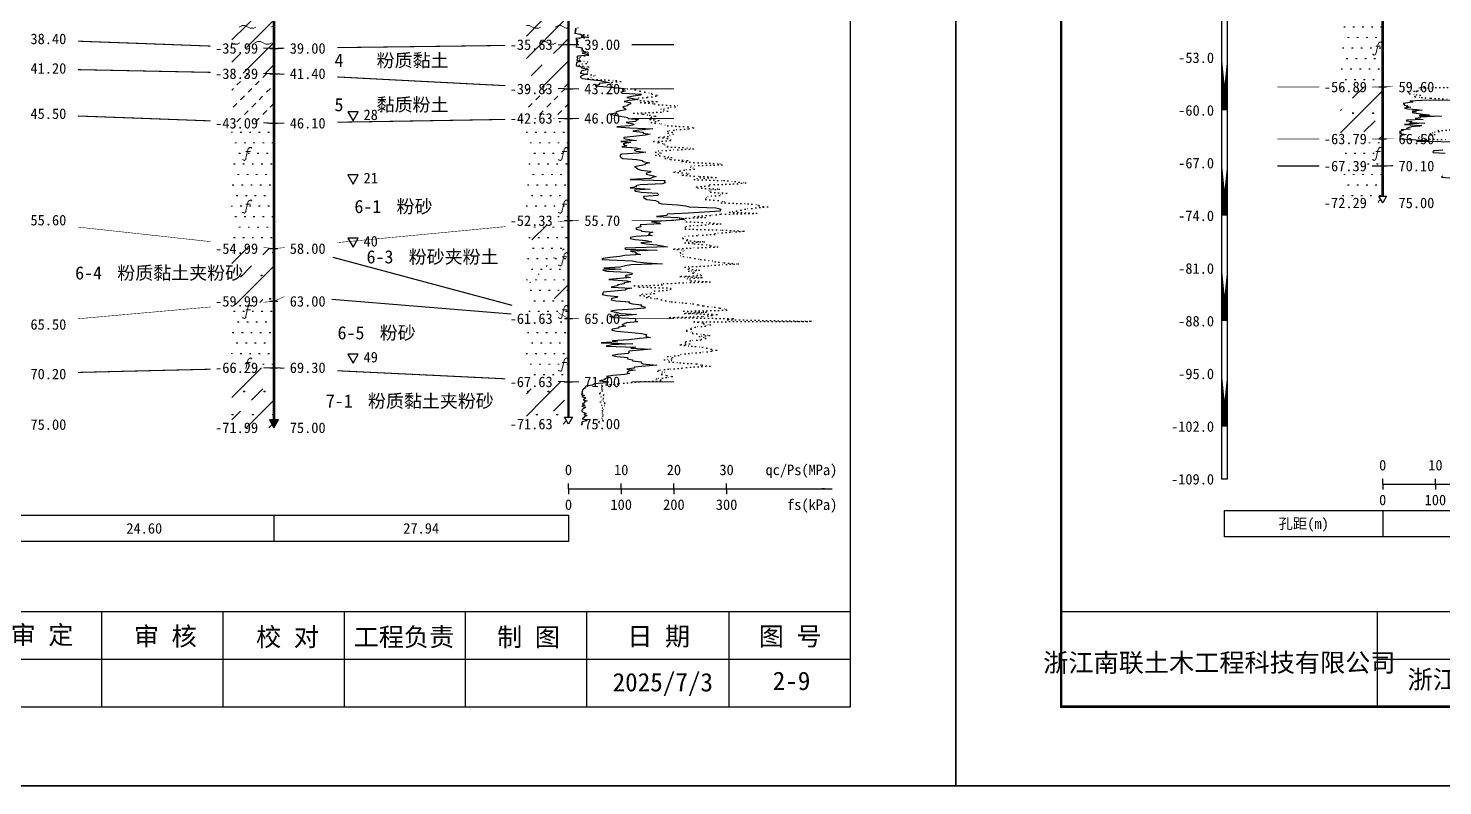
# Model space of a CAD drawing. Extents: x -37 to 3540, y -1485 to 297.
# Drawn here: x 1887.2 to 2155.5, y -297 to -153.2 of the extents above; entities that cross this region are included whole.
import ezdxf
from ezdxf.enums import TextEntityAlignment as Align

# ---------------------------------------------------------------- set-up
doc = ezdxf.new("R2010")
doc.units = 0
doc.linetypes.add('DOT', pattern=[6.35, 0, -6.35])
doc.layers.get('0').update_dxf_attribs({"linetype": 'CONTINUOUS'})
for name, color, linetype in [('CURVE', 200, 'CONTINUOUS'), ('FRAME', 7, 'CONTINUOUS'), ('HOLE', 41, 'CONTINUOUS'), ('RULER', 7, 'CONTINUOUS'), ('STRATUM', 241, 'CONTINUOUS')]:
    doc.layers.add(name, color=color, linetype=linetype)
doc.layers.add('HATCH', color=7, linetype='CONTINUOUS', lineweight=13)
doc.styles.add('ST', font='')
doc.styles.get('ST').set_extended_font_data('SimSun')
pattern_1 = [(45, (1478.7585, -297), (-2.12132, 2.12132), [10, 0]), (26.565, (1479.8326, -297.2536), (5.999823, 5.999812), [0.567, -12.849]), (0, (1479.2656, -297.2536), (0, 6), [0.567, -5.433]), (26.565, (1477.1772, -297), (5.999823, 5.999812), [0.567, -12.849]), (0, (1477.6843, -296.7464), (0, 6), [0.567, -5.433]), (153.435, (1479.2656, -297.2536), (-5.999818, -5e-06), [1.134, -12.2826]), (26.565, (1482.8326, -294.2536), (5.999823, 5.999812), [0.567, -12.849]), (0, (1482.2656, -294.2536), (0, 6), [0.567, -5.433]), (26.565, (1480.1772, -294), (5.999823, 5.999812), [0.567, -12.849]), (0, (1480.6843, -293.7464), (0, 6), [0.567, -5.433]), (153.435, (1482.2656, -294.2536), (-5.999818, -5e-06), [1.134, -12.2826])]
pattern_2 = [(45, (1478.7585, -297), (-4.24264, 4.24264), [10, 0]), (45, (1479.8195, -300.182), (-2.12132, 6.36396), [3, -3])]
pattern_3 = [(45, (1478.7585, -297), (-6e-07, 6.999982), [0.9473, -8.9522]), (45, (1480.1585, -295.6), (-6e-07, 6.999982), [0.9869, -8.9126]), (45, (1481.5585, -294.2), (-6e-07, 6.999982), [1.06018, -8.83931]), (45, (1482.9585, -292.8), (-6e-07, 6.999982), [0.94918, -8.95032]), (45, (1484.3585, -291.4), (-6e-07, 6.999982), [1.0365, -8.86299]), (45, (1482.2585, -297), (-6e-07, 6.999982), [1.01335, -8.88615]), (45, (1483.6585, -295.6), (-6e-07, 6.999982), [1.07896, -12.12037]), (45, (1485.0585, -294.2), (-6e-07, 6.999982), [0.99882, -8.90067]), (45, (1479.4585, -292.8), (-4e-07, 6.999982), [1.05533, -8.844165]), (45, (1480.8585, -291.4), (-4e-07, 6.999982), [1.0365, -8.86299])]
pattern_4 = [(82.875, (1477.9239, -298.206), (0.0003693, 10.0001764), [0.08929, -80.53371]), (143.13, (1478.0249, -298.2818), (-29.999964, 20.0000536), [0.12627, -49.87373]), (172.875, (1478.2021, -298.304), (-70.0002457, 9.9996603), [0.17857, -80.44443]), (206.565, (1478.3805, -298.2147), (-9.999705, -9.999687), [0.19954, -22.16046]), (243.435, (1478.4698, -298.0363), (9e-06, -9.999696), [0.19954, -22.16146]), (255.964, (1478.559, -297.679), (-0.0002, -9.999501), [0.36813, -40.86287]), (255.964, (1478.869, -296.439), (-0.0002, -9.999501), [1.27838, -39.95262]), (255.964, (1478.9376, -296.165), (-0.0002, -9.999501), [0.28235, -40.94865]), (216.87, (1479.1278, -295.9108), (-9.999982, -10.000018), [0.12627, -49.87373]), (243.435, (1479.027, -295.9865), (9e-06, -9.999696), [0.19954, -22.16146]), (206.565, (1479.3063, -295.8215), (-9.999705, -9.999687), [0.19954, -22.16046]), (172.875, (1479.4835, -295.8437), (-70.0002457, 9.9996603), [0.17857, -80.44443]), (143.13, (1479.5845, -295.9194), (-29.999964, 20.0000536), [0.12627, -49.87373]), (82.875, (1479.5734, -296.008), (0.0003693, 10.0001764), [0.08929, -80.53371]), (0, (1478.429, -296.66), (0, 10), [0.89286, -9.10714]), (0, (1478.7835, -297), (1, 2), [0, -1.75]), (0, (1478.7585, -296.975), (1, 2), [0, -1.75]), (0, (1478.7585, -297), (1, 2), [0, -1.75]), (0, (1478.7335, -297), (1, 2), [0, -1.75]), (0, (1478.7585, -297.025), (1, 2), [0, -1.75])]
pattern_5 = [(82.875, (1476.9223, -299.6533), (0.000812, 22.000388), [0.19644, -177.17416]), (143.13, (1477.1446, -299.82), (-65.99992, 44.000118), [0.2778, -109.7222]), (172.875, (1477.5344, -299.8687), (-154.00054, 21.999253), [0.39285, -176.97775]), (206.565, (1477.927, -299.672), (-21.99935, -21.99931), [0.439, -48.753]), (243.435, (1478.123, -299.28), (2e-05, -21.99933), [0.439, -48.7552]), (255.964, (1478.32, -298.494), (-0.00044, -21.998903), [0.8099, -89.8983]), (255.964, (1479.002, -295.7656), (-0.00044, -21.998903), [2.8124, -87.8958]), (255.964, (1479.1525, -295.163), (-0.00044, -21.998903), [0.6212, -90.087]), (216.87, (1479.571, -294.6037), (-21.99996, -22.00004), [0.2778, -109.7222]), (243.435, (1479.349, -294.77), (2e-05, -21.99933), [0.439, -48.7552]), (206.565, (1479.964, -294.407), (-21.99935, -21.99931), [0.439, -48.753]), (172.875, (1480.3535, -294.456), (-154.00054, 21.999253), [0.39285, -176.97775]), (143.13, (1480.5758, -294.6228), (-65.99992, 44.000118), [0.2778, -109.7222]), (82.875, (1480.5514, -294.8177), (0.000812, 22.000388), [0.19644, -177.17416]), (0, (1478.033, -296.252), (0, 22), [1.9643, -20.0357]), (0, (1478.8135, -297), (2.2, 4.4), [0, -3.85]), (0, (1478.7585, -296.945), (2.2, 4.4), [0, -3.85]), (0, (1478.7585, -297), (2.2, 4.4), [0, -3.85]), (0, (1478.7035, -297), (2.2, 4.4), [0, -3.85]), (0, (1478.7585, -297.055), (2.2, 4.4), [0, -3.85])]
pattern_6 = [(82.875, (2062.3167, -298.206), (0.000369, 10.0001764), [0.0893, -80.5337]), (143.13, (2062.4177, -298.2818), (-29.999964, 20.000054), [0.12627, -49.87373]), (172.875, (2062.5949, -298.304), (-70.000246, 9.99966), [0.17857, -80.44443]), (206.565, (2062.7733, -298.2147), (-9.9997, -9.99969), [0.19954, -22.16046]), (243.435, (2062.8626, -298.0363), (9e-06, -9.9997), [0.19954, -22.16146]), (255.964, (2062.9519, -297.679), (-0.0002, -9.9995), [0.36813, -40.86287]), (255.964, (2063.262, -296.439), (-0.0002, -9.9995), [1.2784, -39.9526]), (255.964, (2063.3304, -296.165), (-0.0002, -9.9995), [0.28235, -40.94865]), (216.87, (2063.5206, -295.9108), (-9.999982, -10.000018), [0.12627, -49.87373]), (243.435, (2063.4196, -295.9865), (9e-06, -9.9997), [0.19954, -22.16146]), (206.565, (2063.699, -295.8215), (-9.9997, -9.99969), [0.19954, -22.16046]), (172.875, (2063.8763, -295.8437), (-70.000246, 9.99966), [0.17857, -80.44443]), (143.13, (2063.9773, -295.9194), (-29.999964, 20.000054), [0.12627, -49.87373]), (82.875, (2063.9662, -296.008), (0.000369, 10.0001764), [0.0893, -80.5337]), (0, (2062.822, -296.66), (0, 10), [0.89286, -9.10714]), (0, (2063.1763, -297), (1, 2), [0, -1.75]), (0, (2063.1513, -296.975), (1, 2), [0, -1.75]), (0, (2063.1513, -297), (1, 2), [0, -1.75]), (0, (2063.1263, -297), (1, 2), [0, -1.75]), (0, (2063.1513, -297.025), (1, 2), [0, -1.75])]

# ---------------------------------------------------------------- blocks, each defined once
blk = doc.blocks.new('图签_A3长')
for p, q in [((0, 18), (-380, 18)), ((-380, 18), (-380, 0)), ((-320, 0), (-320, 18)), ((-142, 0), (-142, 18)), ((-119, 0), (-119, 18)), ((-96, 0), (-96, 18)), ((-73, 0), (-73, 18)), ((-50, 0), (-50, 18)), ((-23, 0), (-23, 18)), ((0, 0), (0, 18)), ((-320, 9), (0, 9)), ((-380, 0), (0, 0))]:
    blk.add_line(p, q)
at = {"style": 'ST'}
for s, p in [('审 定', (-153.38, 13.61)), ('审 核', (-129.99, 13.36)), ('校 对', (-106.8, 13.23)), ('工程负责', (-84.71, 13.23)), ('制 图', (-61.06, 13.23)), ('日 期', (-36.37, 13.36)), ('图 号', (-11.42, 13.36))]:
    blk.add_text(s, height=3.5, dxfattribs=at).set_placement(p, align=Align.MIDDLE_CENTER)
for tag, p in [('01＿单位名称', (-349.98, 8.36)), ('02＿工程名称', (-271.3, 5.16)), ('04＿工程编号', (-176.51, 4.65)), ('05＿日期', (-35.59, 4.65)), ('06＿图号', (-11.16, 4.91))]:
    blk.add_attdef(tag, text='', height=3.5, dxfattribs=at).set_placement(p, align=Align.MIDDLE_CENTER)
at = {"style": 'ST', "width": 0.85}
blk.add_attdef('03＿图件名称', text='', height=3, dxfattribs=at).set_placement((-205.49, 5.05), align=Align.MIDDLE_CENTER)
blk = doc.blocks.new('Trigon')
blk.add_hatch(color=256).paths.add_polyline_path([(-0.87, 1.5), (0, 0), (0.87, 1.5)])
blk.add_lwpolyline([(0, 0), (0.87, 1.5), (-0.87, 1.5)], close=True)
blk = doc.blocks.new('Arrow')
for points in [[(-3.984779, 0.348623), (0, 0), (-3.189535, 0)], [(-3.189535, 0), (0, 0), (-3.984779, -0.348623)]]:
    blk.add_solid(points)
blk = doc.blocks.new('TrigonHollow')
blk.add_lwpolyline([(0, -1.15), (1, 0.58), (-1, 0.58)], close=True)

msp = doc.modelspace()

# ---------------------------------------------------------------- hatches: boundary and pattern name
at = {"layer": 'HATCH'}
h = msp.add_hatch(dxfattribs=at)
h.set_pattern_fill('YNNT', color=251, style=0)
h.set_pattern_definition(pattern_1)
h.paths.add_polyline_path([(1989.67, -143.35), (1981.67, -143.91), (1981.67, -156.45), (1989.67, -156.35)])
h.paths.add_polyline_path([(1977.6, -157.84), (1987.15, -157.84), (1987.15, -154.9), (1977.6, -154.9)], flags=9)
h.paths.add_polyline_path([(1977.6, -144.84), (1987.15, -144.84), (1987.15, -141.9), (1977.6, -141.9)], flags=9)
h = msp.add_hatch(dxfattribs=at)
h.set_pattern_fill('FS', color=142, style=0)
h.set_pattern_definition(pattern_6)
h.paths.add_polyline_path([(2144.16, -141.67), (2136.16, -141.67), (2136.16, -164.38), (2144.16, -164.38)])
h.paths.add_polyline_path([(2132.09, -165.87), (2141.65, -165.87), (2141.65, -162.94), (2132.09, -162.94)], flags=9)
h.paths.add_polyline_path([(2132.09, -143.16), (2141.65, -143.16), (2141.65, -140.22), (2132.09, -140.22)], flags=9)
h = msp.add_hatch(dxfattribs=at)
h.set_pattern_fill('YNNT', color=251, style=0)
h.set_pattern_definition(pattern_1)
h.paths.add_polyline_path([(1933.78, -147.26), (1925.78, -147.1), (1925.78, -156.77), (1933.78, -157.06)])
h.paths.add_polyline_path([(1921.71, -158.55), (1931.27, -158.55), (1931.27, -155.62), (1921.71, -155.62)], flags=9)
h.paths.add_polyline_path([(1921.71, -148.75), (1931.27, -148.75), (1931.27, -145.82), (1921.71, -145.82)], flags=9)
h = msp.add_hatch(dxfattribs=at)
h.set_pattern_fill('FZNT', color=32, style=0)
h.set_pattern_definition(pattern_2)
h.paths.add_polyline_path([(1933.78, -157.06), (1925.78, -156.77), (1925.78, -161.7), (1933.78, -161.86)])
h.paths.add_polyline_path([(1921.71, -163.35), (1931.27, -163.35), (1931.27, -160.42), (1921.71, -160.42)], flags=9)
h.paths.add_polyline_path([(1921.71, -158.55), (1931.27, -158.55), (1931.27, -155.62), (1921.71, -155.62)], flags=9)
h = msp.add_hatch(dxfattribs=at)
h.set_pattern_fill('FZNT', color=32, style=0)
h.set_pattern_definition(pattern_2)
h.paths.add_polyline_path([(1989.67, -156.35), (1981.67, -156.45), (1981.67, -164.33), (1989.67, -164.75)])
h.paths.add_polyline_path([(1977.6, -166.24), (1987.15, -166.24), (1987.15, -163.3), (1977.6, -163.3)], flags=9)
h.paths.add_polyline_path([(1977.6, -157.84), (1987.15, -157.84), (1987.15, -154.9), (1977.6, -154.9)], flags=9)
h = msp.add_hatch(dxfattribs=at)
h.set_pattern_fill('NZFT', color=52, style=0)
h.set_pattern_definition(pattern_3)
h.paths.add_polyline_path([(1933.78, -161.86), (1925.78, -161.7), (1925.78, -170.97), (1933.78, -171.26)])
h.paths.add_polyline_path([(1921.71, -172.75), (1931.27, -172.75), (1931.27, -169.82), (1921.71, -169.82)], flags=9)
h.paths.add_polyline_path([(1921.71, -163.35), (1931.27, -163.35), (1931.27, -160.42), (1921.71, -160.42)], flags=9)
h = msp.add_hatch(dxfattribs=at)
h.set_pattern_fill('NZFT', color=52, style=0)
h.set_pattern_definition(pattern_3)
h.paths.add_polyline_path([(1989.67, -164.75), (1981.67, -164.33), (1981.67, -170.48), (1989.67, -170.35)])
h.paths.add_polyline_path([(1977.6, -171.84), (1987.15, -171.84), (1987.15, -168.9), (1977.6, -168.9)], flags=9)
h.paths.add_polyline_path([(1977.6, -166.24), (1987.15, -166.24), (1987.15, -163.3), (1977.6, -163.3)], flags=9)
h = msp.add_hatch(dxfattribs=at)
h.set_pattern_fill('FZNT', color=32, style=0)
h.set_pattern_definition([(45, (2063.151, -297), (-4.24264, 4.24264), [10, 0]), (45, (2064.212, -300.182), (-2.12132, 6.36396), [3, -3])])
h.paths.add_polyline_path([(2144.16, -164.38), (2136.16, -164.38), (2136.16, -174.24), (2144.16, -174.24)])
h.paths.add_polyline_path([(2132.09, -175.73), (2141.65, -175.73), (2141.65, -172.8), (2132.09, -172.8)], flags=9)
h.paths.add_polyline_path([(2132.09, -165.87), (2141.65, -165.87), (2141.65, -162.94), (2132.09, -162.94)], flags=9)
h = msp.add_hatch(dxfattribs=at)
h.set_pattern_fill('FS', color=32, scale=2.2, style=0)
h.set_pattern_definition([(82.875, (2061.315, -299.6533), (0.000812, 22.00039), [0.1964, -177.1742]), (143.13, (2061.5374, -299.82), (-65.99992, 44.00012), [0.2778, -109.7222]), (172.875, (2061.9272, -299.8687), (-154.00054, 21.999253), [0.3929, -176.9777]), (206.565, (2062.32, -299.672), (-21.99935, -21.9993), [0.439, -48.753]), (243.435, (2062.516, -299.28), (2e-05, -21.99933), [0.439, -48.7552]), (255.964, (2062.7126, -298.494), (-0.00044, -21.9989), [0.8099, -89.8983]), (255.964, (2063.3947, -295.7656), (-0.00044, -21.9989), [2.8124, -87.8958]), (255.964, (2063.5453, -295.163), (-0.00044, -21.9989), [0.6212, -90.087]), (216.87, (2063.964, -294.6037), (-21.99996, -22.00004), [0.2778, -109.7222]), (243.435, (2063.742, -294.77), (2e-05, -21.9993), [0.439, -48.7552]), (206.565, (2064.356, -294.407), (-21.99935, -21.9993), [0.439, -48.753]), (172.875, (2064.7463, -294.456), (-154.00054, 21.999253), [0.3929, -176.9777]), (143.13, (2064.9686, -294.6228), (-65.99992, 44.00012), [0.2778, -109.7222]), (82.875, (2064.9442, -294.8177), (0.00081, 22.00039), [0.1964, -177.1742]), (0, (2062.426, -296.252), (0, 22), [1.9643, -20.0357]), (0, (2063.2063, -297), (2.2, 4.4), [0, -3.85]), (0, (2063.1513, -296.945), (2.2, 4.4), [0, -3.85]), (0, (2063.1513, -297), (2.2, 4.4), [0, -3.85]), (0, (2063.0963, -297), (2.2, 4.4), [0, -3.85]), (0, (2063.1513, -297.055), (2.2, 4.4), [0, -3.85])])
h.paths.add_polyline_path([(2144.16, -164.38), (2136.16, -164.38), (2136.16, -174.24), (2144.16, -174.24)])
h.paths.add_polyline_path([(2132.09, -175.73), (2141.65, -175.73), (2141.65, -172.8), (2132.09, -172.8)], flags=9)
h.paths.add_polyline_path([(2132.09, -165.87), (2141.65, -165.87), (2141.65, -162.94), (2132.09, -162.94)], flags=9)
h = msp.add_hatch(dxfattribs=at)
h.set_pattern_fill('FS', color=142, style=0)
h.set_pattern_definition(pattern_4)
h.paths.add_polyline_path([(1989.67, -170.35), (1981.67, -170.48), (1981.67, -190.51), (1989.67, -189.75)])
h.paths.add_polyline_path([(1977.6, -191.24), (1987.15, -191.24), (1987.15, -188.3), (1977.6, -188.3)], flags=9)
h.paths.add_polyline_path([(1977.6, -171.84), (1987.15, -171.84), (1987.15, -168.9), (1977.6, -168.9)], flags=9)
h = msp.add_hatch(dxfattribs=at)
h.set_pattern_fill('FS', color=142, style=0)
h.set_pattern_definition(pattern_4)
h.paths.add_polyline_path([(1933.78, -171.26), (1925.78, -170.97), (1925.78, -194.18), (1933.78, -195.06)])
h.paths.add_polyline_path([(1921.71, -196.55), (1931.27, -196.55), (1931.27, -193.62), (1921.71, -193.62)], flags=9)
h.paths.add_polyline_path([(1921.71, -172.75), (1931.27, -172.75), (1931.27, -169.82), (1921.71, -169.82)], flags=9)
h = msp.add_hatch(dxfattribs=at)
h.set_pattern_fill('FS', color=142, style=0)
h.set_pattern_definition(pattern_6)
h.paths.add_polyline_path([(2144.16, -174.24), (2136.16, -174.24), (2136.16, -179.38), (2144.16, -179.38)])
h.paths.add_polyline_path([(2132.09, -180.87), (2141.65, -180.87), (2141.65, -177.94), (2132.09, -177.94)], flags=9)
h.paths.add_polyline_path([(2132.09, -175.73), (2141.65, -175.73), (2141.65, -172.8), (2132.09, -172.8)], flags=9)
h = msp.add_hatch(dxfattribs=at)
h.set_pattern_fill('FS', color=142, style=0)
h.set_pattern_definition(pattern_6)
h.paths.add_polyline_path([(2144.16, -179.38), (2136.16, -179.38), (2136.16, -186.38), (2144.16, -186.38), (2143.41, -185.08), (2144.16, -185.08)])
h.paths.add_polyline_path([(2132.09, -187.87), (2141.65, -187.87), (2141.65, -184.94), (2132.09, -184.94)], flags=9)
h.paths.add_polyline_path([(2132.09, -180.87), (2141.65, -180.87), (2141.65, -177.94), (2132.09, -177.94)], flags=9)
h = msp.add_hatch(dxfattribs=at)
h.set_pattern_fill('FS', color=142, style=0)
h.set_pattern_definition(pattern_4)
h.paths.add_polyline_path([(1989.67, -189.75), (1981.67, -190.51), (1981.67, -203.78), (1989.67, -208.35)])
h.paths.add_polyline_path([(1987.06, -199.63), (2006.59, -199.63), (2006.59, -194.68), (1987.06, -194.68)], flags=9)
h.paths.add_polyline_path([(1979.27, -199.05), (1985.86, -199.05), (1985.86, -195.38), (1979.27, -195.38)], flags=9)
h.paths.add_polyline_path([(1977.6, -191.24), (1987.15, -191.24), (1987.15, -188.3), (1977.6, -188.3)], flags=9)
h = msp.add_hatch(dxfattribs=at)
h.set_pattern_fill('SZFT', color=142, scale=2.2, style=0)
h.set_pattern_definition([(45, (1478.758, -297), (-2e-06, 15.39996), [4.3383, -17.44058]), (45, (1484.947, -290.777), (-2e-06, 15.39996), [4.38607, -17.39282]), (45, (1489.907, -285.819), (-2e-06, 15.39996), [3.98994, -17.78894]), (26.565, (1478.7585, -289.3), (15.4, 15.4), [0.2123, -34.22315]), (36.8699, (1480.2985, -287.76), (15.4, 15.4), [0.43504, -76.56496]), (315, (1486.458, -281.653), (15.39996, 3e-06), [0.0727, -21.70617]), (26.565, (1486.4585, -297), (15.4, 15.4), [0.31845, -34.117]), (26.565, (1487.9985, -295.46), (15.4, 15.4), [0.2316, -34.20383]), (90, (1488.768, -294.69), (-15.4, -1e-06), [0.0633, -15.3367]), (26.565, (1489.5385, -293.92), (15.4, 15.4), [0.2002, -68.6707]), (36.8699, (1491.0785, -292.38), (15.4, 15.4), [0.24352, -76.75648]), (45, (1492.618, -290.84), (-5e-07, 15.39996), [0.24005, -21.53884]), (315, (1493.97, -289.195), (15.39996, 3e-06), [0.0727, -21.70617]), (36.8699, (1481.8385, -286.22), (15.4, 15.4), [0.22493, -76.77507]), (53.1301, (1483.3785, -284.68), (30.8, 46.2), [0.29564, -76.70436]), (53.1301, (1484.9185, -283.14), (30.8, 46.2), [0.27774, -76.72226])])
h.paths.add_polyline_path([(1989.67, -189.75), (1981.67, -190.51), (1981.67, -203.78), (1989.67, -208.35)])
h.paths.add_polyline_path([(1987.06, -199.63), (2006.59, -199.63), (2006.59, -194.68), (1987.06, -194.68)], flags=9)
h.paths.add_polyline_path([(1979.27, -199.05), (1985.86, -199.05), (1985.86, -195.38), (1979.27, -195.38)], flags=9)
h.paths.add_polyline_path([(1977.6, -191.24), (1987.15, -191.24), (1987.15, -188.3), (1977.6, -188.3)], flags=9)
h = msp.add_hatch(dxfattribs=at)
h.set_pattern_fill('FZNT', color=32, style=0)
h.set_pattern_definition(pattern_2)
h.paths.add_polyline_path([(1933.78, -195.06), (1925.78, -194.18), (1925.78, -205.77), (1933.78, -205.06)])
h.paths.add_polyline_path([(1903.23, -202.1), (1929.91, -202.1), (1929.91, -197.16), (1903.23, -197.16)], flags=9)
h.paths.add_polyline_path([(1921.71, -206.55), (1931.27, -206.55), (1931.27, -203.62), (1921.71, -203.62)], flags=9)
h.paths.add_polyline_path([(1921.71, -196.55), (1931.27, -196.55), (1931.27, -193.62), (1921.71, -193.62)], flags=9)
h = msp.add_hatch(dxfattribs=at)
h.set_pattern_fill('FS', color=32, scale=2.2, style=0)
h.set_pattern_definition(pattern_5)
h.paths.add_polyline_path([(1933.78, -195.06), (1925.78, -194.18), (1925.78, -205.77), (1933.78, -205.06)])
h.paths.add_polyline_path([(1903.23, -202.1), (1929.91, -202.1), (1929.91, -197.16), (1903.23, -197.16)], flags=9)
h.paths.add_polyline_path([(1921.71, -206.55), (1931.27, -206.55), (1931.27, -203.62), (1921.71, -203.62)], flags=9)
h.paths.add_polyline_path([(1921.71, -196.55), (1931.27, -196.55), (1931.27, -193.62), (1921.71, -193.62)], flags=9)
h = msp.add_hatch(dxfattribs=at)
h.set_pattern_fill('FS', color=142, style=0)
h.set_pattern_definition(pattern_4)
h.paths.add_polyline_path([(1933.78, -205.06), (1925.78, -205.77), (1925.78, -217.85), (1933.78, -217.66)])
h.paths.add_polyline_path([(1921.71, -219.15), (1931.27, -219.15), (1931.27, -216.22), (1921.71, -216.22)], flags=9)
h.paths.add_polyline_path([(1921.71, -206.55), (1931.27, -206.55), (1931.27, -203.62), (1921.71, -203.62)], flags=9)
h = msp.add_hatch(dxfattribs=at)
h.set_pattern_fill('FS', color=142, style=0)
h.set_pattern_definition(pattern_4)
h.paths.add_polyline_path([(1989.67, -208.35), (1981.67, -203.78), (1981.67, -219.96), (1989.67, -220.35)])
h.paths.add_polyline_path([(1977.6, -221.84), (1987.15, -221.84), (1987.15, -218.9), (1977.6, -218.9)], flags=9)
h.paths.add_polyline_path([(1977.6, -209.84), (1987.15, -209.84), (1987.15, -206.9), (1977.6, -206.9)], flags=9)
h = msp.add_hatch(dxfattribs=at)
h.set_pattern_fill('FZNT', color=32, style=0)
h.set_pattern_definition(pattern_2)
h.paths.add_polyline_path([(1933.78, -217.66), (1925.78, -217.85), (1925.78, -229.06), (1933.78, -229.06), (1932.92, -227.56), (1933.78, -227.56)])
h.paths.add_polyline_path([(1921.71, -230.55), (1931.27, -230.55), (1931.27, -227.62), (1921.71, -227.62)], flags=9)
h.paths.add_polyline_path([(1921.71, -219.15), (1931.27, -219.15), (1931.27, -216.22), (1921.71, -216.22)], flags=9)
h = msp.add_hatch(dxfattribs=at)
h.set_pattern_fill('FS', color=32, scale=2.2, style=0)
h.set_pattern_definition(pattern_5)
h.paths.add_polyline_path([(1933.78, -217.66), (1925.78, -217.85), (1925.78, -229.06), (1933.78, -229.06), (1932.92, -227.56), (1933.78, -227.56)])
h.paths.add_polyline_path([(1921.71, -230.55), (1931.27, -230.55), (1931.27, -227.62), (1921.71, -227.62)], flags=9)
h.paths.add_polyline_path([(1921.71, -219.15), (1931.27, -219.15), (1931.27, -216.22), (1921.71, -216.22)], flags=9)
h = msp.add_hatch(dxfattribs=at)
h.set_pattern_fill('FZNT', color=32, style=0)
h.set_pattern_definition(pattern_2)
h.paths.add_polyline_path([(1989.67, -220.35), (1981.67, -219.96), (1981.67, -228.35), (1989.67, -228.35), (1988.92, -227.05), (1989.67, -227.05)])
h.paths.add_polyline_path([(1977.6, -229.84), (1987.15, -229.84), (1987.15, -226.9), (1977.6, -226.9)], flags=9)
h.paths.add_polyline_path([(1977.6, -221.84), (1987.15, -221.84), (1987.15, -218.9), (1977.6, -218.9)], flags=9)
h = msp.add_hatch(dxfattribs=at)
h.set_pattern_fill('FS', color=32, scale=2.2, style=0)
h.set_pattern_definition(pattern_5)
h.paths.add_polyline_path([(1989.67, -220.35), (1981.67, -219.96), (1981.67, -228.35), (1989.67, -228.35), (1988.92, -227.05), (1989.67, -227.05)])
h.paths.add_polyline_path([(1977.6, -229.84), (1987.15, -229.84), (1987.15, -226.9), (1977.6, -226.9)], flags=9)
h.paths.add_polyline_path([(1977.6, -221.84), (1987.15, -221.84), (1987.15, -218.9), (1977.6, -218.9)], flags=9)

# ---------------------------------------------------------------- linework, layer by layer
at = {"layer": 'CURVE', "color": 30, "linetype": 'Continuous'}
for points in [[(1991.01, -153.15), (1991.06, -153.35), (1990.93, -153.55), (1990.96, -153.75), (1990.94, -153.95), (1990.96, -154.15), (1991.8, -154.35), (1992.42, -154.55), (1992.07, -154.75), (1993.24, -154.95), (1991.06, -155.15), (1991.18, -155.35), (1991.14, -155.55), (1991.44, -155.75), (1991.21, -155.95), (1991.24, -156.15), (1991.14, -156.35), (1991.2, -156.55), (1991.2, -156.75), (1992.22, -156.95), (1992.23, -157.15), (1992.25, -157.35), (1992.2, -157.55), (1993.19, -157.75), (1992.26, -157.95), (1993.33, -158.15), (1993.53, -158.35), (1991.44, -158.55), (1991.23, -158.75), (1991.46, -158.95), (1991.25, -159.15), (1991.29, -159.35), (1992.02, -159.55), (1991.22, -159.75), (1991.19, -159.95), (1991.15, -160.15), (1991.19, -160.35), (1992.14, -160.55), (1992.13, -160.75), (1993.16, -160.95), (1993.07, -161.15), (1992.09, -161.35), (1992.1, -161.55), (1991.91, -161.75), (1992.98, -161.95), (1992.48, -162.15), (1991.99, -162.35), (1991.9, -162.55), (1992.32, -162.75), (1993.81, -162.95), (1995.59, -163.15), (1996.42, -163.35), (1997.44, -163.55), (1995.49, -163.75), (1995.51, -163.95), (1994.72, -164.15), (1996.93, -164.35), (1999.2, -164.55), (2000.63, -164.75), (1999.85, -164.95), (2000.45, -165.15), (1999.58, -165.35), (1999.92, -165.55), (2003.54, -165.75), (2003.32, -165.95), (2002.01, -166.15), (2000.73, -166.35), (2001.86, -166.55), (2002.91, -166.75), (2001.16, -166.95), (2000.21, -167.15), (2001.29, -167.35), (2001.48, -167.55), (2000.95, -167.75), (2000.86, -167.95), (1999.96, -168.15), (2000.09, -168.35), (2000.49, -168.55), (2000.53, -168.75), (1999.19, -168.95), (1998.63, -169.15), (1998.74, -169.35), (1997.65, -169.55), (1998.48, -169.75), (1999.54, -169.95), (2000.93, -170.15), (2001, -170.35), (2002.94, -170.55), (2002.52, -170.75), (2002.43, -170.95), (2000.61, -171.15), (2001.93, -171.35), (2002.12, -171.55), (2001.16, -171.75), (1998.83, -171.95), (2001.31, -172.15), (2005.69, -172.35), (2003.02, -172.55), (2001.87, -172.75), (2003.93, -172.95), (2003.77, -173.15), (2005.14, -173.35), (2004.29, -173.55), (2002.03, -173.75), (2000.2, -173.95), (2000.19, -174.15), (2001.17, -174.35), (2002.57, -174.55), (1999.6, -174.75), (2001.51, -174.95), (2000.03, -175.15), (2000.32, -175.35), (2000.77, -175.55), (1999.8, -175.75), (2002.53, -175.95), (2003.38, -176.15), (2002.1, -176.35), (2002.51, -176.55), (2004.34, -176.75), (2002.98, -176.95), (1999.78, -177.15), (1999.48, -177.35), (1999.48, -177.55), (1999.64, -177.75), (1999.97, -177.95), (2002.64, -178.15), (2003.64, -178.35), (2003.78, -178.55), (2005.09, -178.75), (2004.22, -178.95), (2004.07, -179.15), (2003.14, -179.35), (2002.2, -179.55), (2002.59, -179.75), (2002.91, -179.95), (2003.47, -180.15), (2005.15, -180.35), (2005.27, -180.55), (2004.49, -180.75), (2004.38, -180.95), (2005.31, -181.15), (2006.28, -181.35), (2005.61, -181.55), (2005.24, -181.75), (2001.39, -181.95), (2008.02, -182.15), (2007.85, -182.35), (2008.04, -182.55), (2007.48, -182.75), (2003.28, -182.95), (2002.42, -183.15), (2002.64, -183.35), (2001.4, -183.55), (2005.14, -183.75), (2002.21, -183.95), (2002.47, -184.15), (2003.49, -184.35), (2006.51, -184.55), (2006.7, -184.75), (2006.6, -184.95), (2003.96, -185.15), (2003.89, -185.35), (2004.24, -185.55), (2004.52, -185.75), (2006.21, -185.95), (2006.77, -186.15), (2006.74, -186.35), (2007.37, -186.55), (2010.36, -186.75), (2011.86, -186.95), (2012.59, -187.15), (2017.62, -187.35), (2018.67, -187.55), (2018.46, -187.75), (2018.46, -187.95), (2015.46, -188.15), (2012.43, -188.35), (2008.37, -188.55), (2008.34, -188.75), (2006.34, -188.95), (2010.44, -189.15), (2011.54, -189.35), (2011.63, -189.55), (2009.22, -189.75), (2005.44, -189.95), (2006.85, -190.15), (2007.12, -190.35), (2003.29, -190.55), (2003.34, -190.75), (2003.4, -190.95), (2002.46, -191.15), (2002.48, -191.35), (2003.49, -191.55), (2003.53, -191.75), (2005.66, -191.95), (2005.09, -192.15), (2004.85, -192.35), (2005.56, -192.55), (2002.42, -192.75), (2001.43, -192.95), (2001.34, -193.15), (2002.35, -193.35), (2004.38, -193.55), (2005.46, -193.75), (2003.39, -193.95), (2004.39, -194.15), (2006.41, -194.35), (2007.42, -194.55), (2008.43, -194.75), (2000.39, -194.95), (2000.46, -195.15), (2006.48, -195.35), (2001.42, -195.55), (2002.43, -195.75), (2002.4, -195.95), (2003.38, -196.15), (2000.38, -196.35), (1999.39, -196.55), (1997.54, -196.75), (1996.33, -196.95), (1996.01, -197.15), (2001.82, -197.35), (2002.65, -197.55), (2004.56, -197.75), (2007.49, -197.95), (2001.49, -198.15), (2000.5, -198.35), (1999.44, -198.55), (1996.35, -198.75), (1999.64, -198.95), (1996.21, -199.15), (1996.94, -199.35), (2000.81, -199.55), (2001.75, -199.75), (2001.66, -199.95), (2000.54, -200.15), (2000.49, -200.35), (2001.41, -200.55), (1999.42, -200.75), (1997.31, -200.95), (2000.83, -201.15), (2001.46, -201.35), (2000.29, -201.55), (2000.14, -201.75), (1999.01, -201.95), (1998.89, -202.15), (1997.77, -202.35), (2001.66, -202.55), (2000.56, -202.75), (2000.4, -202.95), (1998.31, -203.15), (1996.24, -203.35), (1996.16, -203.55), (1996.08, -203.75), (1997.02, -203.95), (1998.96, -204.15), (1998.9, -204.35), (1997.85, -204.55), (1997.79, -204.75), (1998.68, -204.95), (2001.28, -205.15), (2001.15, -205.35), (2001.83, -205.55), (2003.59, -205.75), (2003.39, -205.95), (2004.21, -206.15), (2004.07, -206.35), (2001.99, -206.55), (1998.86, -206.75), (1997.68, -206.95), (1998.65, -207.15), (1999.6, -207.35), (2002.57, -207.55), (2000.51, -207.75), (1997.46, -207.95), (1998.43, -208.15), (2002.4, -208.35), (2002.38, -208.55), (2002.35, -208.75), (2002.75, -208.95), (2000.68, -209.15), (2000.24, -209.35), (1999.79, -209.55), (2000.47, -209.75), (1999.25, -209.95), (1999.12, -210.15), (1998.02, -210.35), (1997.91, -210.55), (1998.83, -210.75), (2001.67, -210.95), (2003.54, -211.15), (2004.49, -211.35), (2004.4, -211.55), (2004.32, -211.75), (2005.2, -211.95), (2003.21, -212.15), (2001.1, -212.35), (1997.99, -212.55), (1998.97, -212.75), (1995.86, -212.95), (2001.87, -213.15), (1997.89, -213.35), (1996.8, -213.55), (2002.46, -213.75), (2001.51, -213.95), (2005.34, -214.15), (2003.24, -214.35), (2001.15, -214.55), (2001.09, -214.75), (2001.02, -214.95), (1998.98, -215.15), (1997.93, -215.35), (1998.9, -215.55), (2000.88, -215.75), (2000.85, -215.95), (2001.83, -216.15), (2001.81, -216.35), (2003.42, -216.55), (2003.53, -216.75), (2003.79, -216.95), (2006.46, -217.15), (2004.26, -217.35), (2002.17, -217.55), (2002.04, -217.75), (2000.76, -217.95), (2002.33, -218.15), (2000.97, -218.35), (2000.82, -218.55), (2001.24, -218.75), (2000.36, -218.95), (1998.08, -219.15), (1996.87, -219.35), (1997.38, -219.55), (1996.49, -219.75), (1996.54, -219.95), (1995.56, -220.15), (1997.29, -220.35), (1996.93, -220.55), (1994.61, -220.75), (1994.15, -220.95), (1992.94, -221.15), (1992.9, -221.35), (1992.74, -221.55), (1992.54, -221.75), (1992.35, -221.95), (1992.28, -222.15), (1992.19, -222.35), (1992.37, -222.55), (1992.1, -222.75), (1992.71, -222.95), (1992.21, -223.15), (1992.96, -223.35), (1992.77, -223.55), (1992.44, -223.75), (1993.2, -223.95), (1992.66, -224.15), (1992.7, -224.35), (1992.27, -224.55), (1992.76, -224.75), (1992.18, -224.95), (1992.95, -225.15), (1992.62, -225.35), (1992.4, -225.55), (1992.2, -225.75), (1992.21, -225.95), (1992.58, -226.15), (1993.04, -226.35), (1992.57, -226.55), (1993.16, -226.75), (1992.69, -226.95), (1992.52, -227.15), (1992.24, -227.35), (1993.02, -227.55), (1993.15, -227.75), (1992.29, -227.95), (1992.14, -228.15), (1992.3, -228.35), (1992.09, -228.55)], [(2165.07, -166.81), (2151.61, -166.95), (2149.31, -167.1), (2149.86, -167.24), (2148.96, -167.38), (2148.03, -167.52), (2148.24, -167.67), (2148.22, -167.81), (2148.91, -167.95), (2148.64, -168.1), (2149.47, -168.24), (2148.27, -168.38), (2148.9, -168.53), (2150.7, -168.67), (2151.62, -168.81), (2149.77, -168.95), (2150.6, -169.1), (2149.73, -169.24), (2150.51, -169.38), (2151.8, -169.53), (2153.05, -169.67), (2151.11, -169.81), (2155.34, -169.95), (2151.23, -170.1), (2151.29, -170.24), (2150.3, -170.38), (2151.84, -170.53), (2148.82, -170.67), (2148.64, -170.81), (2149.71, -170.95), (2149.28, -171.1), (2152.14, -171.24), (2149.89, -171.38), (2148.29, -171.52), (2151.56, -171.67), (2151.2, -171.81), (2149.61, -171.95), (2149.2, -172.1), (2148.66, -172.24), (2149.35, -172.38), (2147.69, -172.53), (2148.03, -172.67), (2147.36, -172.81), (2147.55, -172.95), (2147.66, -173.1), (2147.38, -173.24), (2148.61, -173.38), (2147.98, -173.53), (2147.43, -173.67), (2147.68, -173.81), (2147.42, -173.95), (2147.42, -174.1), (2147.8, -174.24), (2149.22, -174.38), (2152.85, -174.52), (2150.57, -174.67), (2159.85, -174.81)], [(2155.59, -176.38), (2153.93, -176.52), (2153.68, -176.67), (2153.73, -176.81), (2156.03, -176.95)], [(2155.56, -181.24), (2155.46, -181.38), (2155.29, -181.52), (2157.61, -181.67)]]:
    msp.add_lwpolyline(points, dxfattribs=at)
at = {"layer": 'CURVE', "color": 100, "linetype": 'DOT', "ltscale": 0.1}
for points in [[(1991.49, -153.15), (1991.18, -153.35), (1991.02, -153.55), (1991.02, -153.75), (1990.97, -153.95), (1990.96, -154.15), (1991.88, -154.35), (1993.37, -154.55), (1992.54, -154.75), (1993.4, -154.95), (1991.8, -155.15), (1991.4, -155.35), (1991.4, -155.55), (1991.47, -155.75), (1991.32, -155.95), (1991.34, -156.15), (1991.28, -156.35), (1991.22, -156.55), (1991.22, -156.75), (1992.25, -156.95), (1992.29, -157.15), (1992.39, -157.35), (1992.46, -157.55), (1993.43, -157.75), (1993.35, -157.95), (1993.33, -158.15), (1993.41, -158.35), (1991.94, -158.55), (1991.85, -158.75), (1991.76, -158.95), (1991.68, -159.15), (1991.83, -159.35), (1993.26, -159.55), (1993.37, -159.75), (1993.04, -159.95), (1991.74, -160.15), (1991.67, -160.35), (1993.44, -160.55), (1992.38, -160.75), (1993.35, -160.95), (1993.34, -161.15), (1993.28, -161.35), (1993.31, -161.55), (1993.18, -161.75), (1993.23, -161.95), (1994.74, -162.15), (1994.47, -162.35), (1994, -162.55), (1993.41, -162.75), (1994.38, -162.95), (1998.73, -163.15), (1999.54, -163.35), (1997.8, -163.55), (1997.65, -163.75), (1998.11, -163.95), (1997.78, -164.15), (1997.87, -164.35), (1998.63, -164.55), (2001.49, -164.75), (2002.41, -164.95), (2003.28, -165.15), (2004.16, -165.35), (2005.36, -165.55), (2005.53, -165.75), (2006.62, -165.95), (2006.22, -166.15), (2004.51, -166.35), (2002.8, -166.55), (2002.82, -166.75), (2003.32, -166.95), (2006.42, -167.15), (2003.42, -167.35), (2005.99, -167.55), (2006.8, -167.75), (2010.42, -167.95), (2009.88, -168.15), (2008.56, -168.35), (2007.15, -168.55), (2007.74, -168.75), (2008.45, -168.95), (2007.19, -169.15), (2002.07, -169.35), (2003.89, -169.55), (2005.08, -169.75), (2006.2, -169.95), (2005.36, -170.15), (2006.09, -170.35), (2005.16, -170.55), (2006.86, -170.75), (2006.21, -170.95), (2005.39, -171.15), (2007.22, -171.35), (2007.92, -171.55), (2008.54, -171.75), (2012.39, -171.95), (2013.37, -172.15), (2012.4, -172.35), (2009.64, -172.55), (2008.55, -172.75), (2009.32, -172.95), (2008.6, -173.15), (2009.61, -173.35), (2008.92, -173.55), (2008.55, -173.75), (2006.82, -173.95), (2008.45, -174.15), (2009.18, -174.35), (2008.93, -174.55), (2005.86, -174.75), (2006.79, -174.95), (2007.77, -175.15), (2007.89, -175.35), (2008.57, -175.55), (2008.45, -175.75), (2012.8, -175.95), (2013.35, -176.15), (2008.95, -176.35), (2006.81, -176.55), (2006.23, -176.75), (2007.24, -176.95), (2006.74, -177.15), (2006.27, -177.35), (2007.88, -177.55), (2009.24, -177.75), (2008.1, -177.95), (2009.11, -178.15), (2012.23, -178.35), (2011.25, -178.55), (2014.27, -178.75), (2018.41, -178.95), (2018.79, -179.15), (2012.99, -179.35), (2012.77, -179.55), (2013.28, -179.75), (2013.5, -179.95), (2011.64, -180.15), (2010.78, -180.35), (2009.75, -180.55), (2012.57, -180.75), (2012.28, -180.95), (2011.32, -181.15), (2014.63, -181.35), (2017.63, -181.55), (2014.06, -181.75), (2013.56, -181.95), (2019.19, -182.15), (2021.32, -182.35), (2023.23, -182.55), (2021.74, -182.75), (2016.47, -182.95), (2016.3, -183.15), (2013.86, -183.35), (2014.21, -183.55), (2018.27, -183.75), (2016.27, -183.95), (2016.46, -184.15), (2016.68, -184.35), (2019.66, -184.55), (2018.5, -184.75), (2018.3, -184.95), (2016.15, -185.15), (2015.94, -185.35), (2015.65, -185.55), (2015.76, -185.75), (2018.07, -185.95), (2019.25, -186.15), (2018.69, -186.35), (2023.75, -186.55), (2025.55, -186.75), (2025.88, -186.95), (2027.41, -187.15), (2025.19, -187.35), (2023.22, -187.55), (2022.37, -187.75), (2021.56, -187.95), (2020.31, -188.15), (2025.36, -188.35), (2018.42, -188.55), (2016.52, -188.75), (2013.55, -188.95), (2015.59, -189.15), (2010.72, -189.35), (2011.3, -189.55), (2011.74, -189.75), (2012.09, -189.95), (2016.49, -190.15), (2018.54, -190.35), (2015.64, -190.55), (2012.76, -190.75), (2011.8, -190.95), (2011.83, -191.15), (2011.87, -191.35), (2018.91, -191.55), (2022.94, -191.75), (2020.29, -191.95), (2017.46, -192.15), (2017.36, -192.35), (2014.01, -192.55), (2011.82, -192.75), (2011.28, -192.95), (2011.42, -193.15), (2012.32, -193.35), (2012.1, -193.55), (2015.41, -193.75), (2011.79, -193.95), (2013.59, -194.15), (2016.38, -194.35), (2016.7, -194.55), (2017.95, -194.75), (2012.83, -194.95), (2009.64, -195.15), (2011.62, -195.35), (2011.45, -195.55), (2010.89, -195.75), (2010.88, -195.95), (2011.41, -196.15), (2010.91, -196.35), (2011.52, -196.55), (2012.77, -196.75), (2013.62, -196.95), (2014.8, -197.15), (2016.95, -197.35), (2017.48, -197.55), (2019.28, -197.75), (2021.84, -197.95), (2018.25, -198.15), (2016.15, -198.35), (2011.79, -198.55), (2012.65, -198.75), (2012.46, -198.95), (2014.48, -199.15), (2012.53, -199.35), (2013.57, -199.55), (2013.33, -199.75), (2014.72, -199.95), (2014.84, -200.15), (2010.93, -200.35), (2015, -200.55), (2012.15, -200.75), (2012.66, -200.95), (2012.95, -201.15), (2016.48, -201.35), (2011.41, -201.55), (2007.27, -201.75), (2007.39, -201.95), (2002.22, -202.15), (2003.17, -202.35), (2009.13, -202.55), (2009.04, -202.75), (2008.31, -202.95), (2005.98, -203.15), (2005.35, -203.35), (2005.95, -203.55), (2003.6, -203.75), (2003.28, -203.95), (2004.96, -204.15), (2004.54, -204.35), (2006.49, -204.55), (2007.29, -204.75), (2008.14, -204.95), (2009.25, -205.15), (2011.27, -205.35), (2013.3, -205.55), (2014.34, -205.75), (2015.38, -205.95), (2017.43, -206.15), (2018.47, -206.35), (2019.52, -206.55), (2019.62, -206.75), (2011.55, -206.95), (2015.71, -207.15), (2011.75, -207.35), (2017.81, -207.55), (2016.82, -207.75), (2014.95, -207.95), (2008.88, -208.15), (2020.9, -208.35), (2019.92, -208.55), (2035.67, -208.86), (2013.51, -208.95), (2015.24, -209.15), (2015.38, -209.35), (2016.52, -209.55), (2015.63, -209.75), (2013.73, -209.95), (2012.82, -210.15), (2012.93, -210.35), (2011.99, -210.55), (2012.14, -210.75), (2013.23, -210.95), (2013.29, -211.15), (2015.34, -211.35), (2016.42, -211.55), (2014.52, -211.75), (2015.57, -211.95), (2015.66, -212.15), (2014.73, -212.35), (2012.75, -212.55), (2011.84, -212.75), (2011.87, -212.95), (2012.62, -213.15), (2010.93, -213.35), (2013.05, -213.55), (2015.09, -213.75), (2015.92, -213.95), (2016.83, -214.15), (2017.75, -214.35), (2016.71, -214.55), (2014.65, -214.75), (2012.52, -214.95), (2010.99, -215.15), (2010.56, -215.35), (2008.55, -215.55), (2009.53, -215.75), (2009.19, -215.95), (2007.9, -216.15), (2009.27, -216.35), (2008.78, -216.55), (2010.83, -216.75), (2014, -216.95), (2015.04, -217.15), (2016.46, -217.35), (2012.79, -217.55), (2011.2, -217.75), (2008.59, -217.95), (2006.82, -218.15), (2006.65, -218.35), (2007.96, -218.55), (2007.38, -218.75), (2007.37, -218.95), (2008.36, -219.15), (2009.33, -219.35), (2008.22, -219.55), (2006.36, -219.75), (2007.21, -219.95), (2007.13, -220.15), (2003.09, -220.35), (2000.87, -220.55), (1999.02, -220.75), (1996.01, -220.95), (1995.98, -221.15), (1995.96, -221.35), (1995.96, -221.55), (1995.98, -221.75), (1995.98, -221.95), (1996.11, -222.15), (1995.71, -222.35), (1995.61, -222.55), (1996.35, -222.75), (1996.29, -222.95), (1995.77, -223.15), (1996.27, -223.35), (1996.28, -223.55), (1995.99, -223.75), (1996.32, -223.95), (1995.75, -224.15), (1996.62, -224.35), (1996.55, -224.55), (1995.95, -224.75), (1996.57, -224.95), (1996.11, -225.15), (1996.04, -225.35), (1996.31, -225.55), (1996.04, -225.75), (1996.14, -225.95), (1996.04, -226.15), (1996.07, -226.35), (1996.18, -226.55), (1996.15, -226.75), (1996.19, -226.95), (1995.94, -227.15), (1996.07, -227.35), (1996.14, -227.55), (1996.27, -227.75), (1995.32, -227.95), (1995.64, -228.15), (1995.03, -228.35), (1995.33, -228.55)], [(2177.05, -164.38), (2151.01, -164.53), (2151.43, -164.67), (2151.45, -164.81), (2151.44, -164.95), (2150.86, -165.1), (2149.11, -165.24), (2149.04, -165.38), (2149.11, -165.53), (2149.31, -165.67), (2150.59, -165.81), (2151.26, -165.95), (2150.18, -166.1), (2150.32, -166.24), (2151.58, -166.38), (2153.37, -166.52), (2156.89, -166.67)], [(2156.93, -172.53), (2154.65, -172.67), (2154.83, -172.81), (2154.09, -172.95), (2153.65, -173.1), (2153.24, -173.24), (2154.01, -173.38), (2152.35, -173.53), (2151.71, -173.67), (2151.16, -173.81), (2150.9, -173.95), (2150.97, -174.1), (2151.65, -174.24), (2156.69, -174.38)]]:
    msp.add_lwpolyline(points, dxfattribs=at)
at = {"layer": 'FRAME', "color": 245, "linetype": 'Continuous'}
for p, q in [((2063.15, -297), (2063.15, 0)), ((1322.94, -297), (2063.15, -297)), ((2203.2, -297), (1463.01, -297))]:
    msp.add_line(p, q, dxfattribs=at)
at = {"layer": 'FRAME', "linetype": 'Continuous'}
msp.add_line((2043.15, -282), (2043.15, -15), dxfattribs=at)
at = {"layer": 'FRAME', "color": 245, "linetype": 'Continuous'}
msp.add_lwpolyline([(2063.15, -297), (2483.15, -297), (2483.15, 0), (2063.15, 0)], close=True, dxfattribs=at)
at = {"layer": 'FRAME', "linetype": 'Continuous', "const_width": 0.5}
msp.add_lwpolyline([(2083.15, -282), (2463.15, -282), (2463.15, -15), (2083.15, -15)], close=True, dxfattribs=at)
at = {"layer": 'HOLE', "linetype": 'Continuous', "const_width": 0.5}
for points in [[(1933.78, -79.06), (1933.78, -227.76)], [(1989.67, -78.35), (1989.67, -227.05)], [(2144.16, -79.24), (2144.16, -185.08)]]:
    msp.add_lwpolyline(points, dxfattribs=at)
at = {"layer": 'HOLE', "linetype": 'Continuous'}
for points in [[(1933.03, -157.06), (1934.53, -157.06)], [(1988.92, -156.35), (1990.42, -156.35)], [(1933.03, -161.86), (1934.53, -161.86)], [(1988.92, -164.75), (1990.42, -164.75)], [(2143.41, -164.38), (2144.91, -164.38)], [(1933.03, -171.26), (1934.53, -171.26)], [(1988.92, -170.35), (1990.42, -170.35)], [(2143.41, -174.24), (2144.91, -174.24)], [(2143.41, -179.38), (2144.91, -179.38)], [(1988.92, -189.75), (1990.42, -189.75)], [(1933.03, -195.06), (1934.53, -195.06)], [(1933.03, -205.06), (1934.53, -205.06)], [(1988.92, -208.35), (1990.42, -208.35)], [(1933.03, -217.66), (1934.53, -217.66)], [(1988.92, -220.35), (1990.42, -220.35)]]:
    msp.add_lwpolyline(points, dxfattribs=at)
for points in [[(2143.41, -185.08), (2144.91, -185.08), (2144.16, -186.38)], [(1988.92, -227.05), (1990.42, -227.05), (1989.67, -228.35)]]:
    msp.add_lwpolyline(points, close=True, dxfattribs=at)
at = {"layer": 'RULER', "linetype": 'Continuous'}
for points in [[(2113.66, -78.83), (2114.66, -78.83), (2114.66, -238.83), (2113.66, -238.83)], [(2114.16, -244.76), (2144.16, -244.76), (2144.16, -249.76), (2114.16, -249.76)]]:
    msp.add_lwpolyline(points, close=True, dxfattribs=at)
at = {"layer": 'RULER', "linetype": 'Continuous', "const_width": 1}
for points in [[(2114.16, -158.83), (2114.16, -168.83)], [(2114.16, -178.83), (2114.16, -188.83)], [(2114.16, -198.83), (2114.16, -208.83)], [(2114.16, -218.83), (2114.16, -228.83)]]:
    msp.add_lwpolyline(points, close=True, dxfattribs=at)
at = {"layer": 'RULER', "linetype": 'Continuous'}
for points in [[(2144.16, -239.76), (2144.16, -238.76)], [(2154.16, -239.76), (2154.16, -238.76)], [(1989.67, -240.65), (1989.67, -239.65)], [(1989.67, -240.65), (2039.67, -240.65)], [(1989.67, -240.65), (1989.67, -241.65)], [(1999.67, -240.65), (1999.67, -239.65)], [(1999.67, -240.65), (1999.67, -241.65)], [(2009.67, -240.65), (2009.67, -239.65)], [(2009.67, -240.65), (2009.67, -241.65)], [(2019.67, -240.65), (2019.67, -239.65)], [(2019.67, -240.65), (2019.67, -241.65)], [(2144.16, -239.76), (2194.16, -239.76)], [(2144.16, -239.76), (2144.16, -240.76)], [(2154.16, -239.76), (2154.16, -240.76)], [(1884.58, -245.65), (1933.78, -245.65), (1933.78, -250.65), (1884.58, -250.65)], [(1933.78, -245.65), (1989.67, -245.65), (1989.67, -250.65), (1933.78, -250.65)], [(2144.16, -244.76), (2213.87, -244.76), (2213.87, -249.76), (2144.16, -249.76)]]:
    msp.add_lwpolyline(points, dxfattribs=at)
at = {"layer": 'STRATUM', "linetype": 'Continuous'}
for points, const_width in [([(1896.58, -155.69), (1909.18, -156.15), (1921.78, -156.62)], 0.2), ([(1931.78, -156.99), (1933.78, -157.06), (1935.78, -157.04)], 0.2), ([(1945.78, -156.91), (1961.72, -156.71), (1977.67, -156.5)], 0.2), ([(1987.67, -156.37), (1989.67, -156.35), (1991.67, -156.35)], 0.2), ([(2001.67, -156.35), (2009.67, -156.35)], 0.2), ([(1896.58, -161.09), (1909.18, -161.35), (1921.78, -161.61)], 0.2), ([(1931.78, -161.82), (1933.78, -161.86), (1935.78, -161.97)], 0.2), ([(1945.78, -162.48), (1961.72, -163.31), (1977.67, -164.13)], 0.2), ([(1987.67, -164.64), (1989.67, -164.75), (1991.67, -164.75)], 0.2), ([(2001.67, -164.75), (2009.67, -164.75)], 0.2), ([(2124.16, -164.38), (2132.16, -164.38)], 0.1), ([(2142.16, -164.38), (2144.16, -164.38), (2146.16, -164.28)], 0.1), ([(1896.58, -169.89), (1909.18, -170.35), (1921.78, -170.82)], 0.2), ([(1931.78, -171.19), (1933.78, -171.26), (1935.78, -171.23)], 0.2), ([(1945.78, -171.07), (1961.72, -170.81), (1977.67, -170.54)], 0.2), ([(1987.67, -170.38), (1989.67, -170.35), (1991.67, -170.35)], 0.2), ([(2001.67, -170.35), (2009.67, -170.35)], 0.2), ([(2124.16, -174.24), (2132.16, -174.24)], 0.1), ([(2142.16, -174.24), (2144.16, -174.24), (2146.16, -174.21)], 0.1), ([(2124.16, -179.38), (2132.16, -179.38)], 0.2), ([(2142.16, -179.38), (2144.16, -179.38), (2146.16, -179.31)], 0.2), ([(1987.67, -189.94), (1989.67, -189.75), (1991.67, -189.75)], 0.1), ([(2001.67, -189.75), (2009.67, -189.75)], 0.1), ([(1896.58, -190.97), (1909.18, -192.35), (1921.78, -193.74)], 0.1), ([(1945.78, -193.92), (1961.72, -192.41), (1977.67, -190.89)], 0.1), ([(1931.78, -194.84), (1933.78, -195.06), (1935.78, -194.87)], 0.1), ([(1896.58, -208.38), (1909.18, -207.25), (1921.78, -206.13)], 0.1), ([(1931.78, -205.24), (1933.78, -205.06), (1935.78, -204.16)], 0.1), ([(1987.67, -207.21), (1989.67, -208.35), (1991.67, -208.35)], 0.1), ([(2001.67, -208.35), (2009.67, -208.35)], 0.1), ([(1896.58, -218.56), (1909.18, -218.25), (1921.78, -217.95)], 0.2), ([(1931.78, -217.71), (1933.78, -217.66), (1935.78, -217.76)], 0.2), ([(1945.78, -218.24), (1961.72, -219), (1977.67, -219.77)], 0.2), ([(1987.67, -220.25), (1989.67, -220.35), (1991.67, -220.35)], 0.2), ([(2001.67, -220.35), (2009.67, -220.35)], 0.2)]:
    msp.add_lwpolyline(points, dxfattribs=dict(at, const_width=const_width))
at = {"layer": 'STRATUM'}
for points in [[(1978.95, -205.83), (1945.04, -196.75)], [(1944.78, -204.67), (1978.8, -207.44)]]:
    msp.add_lwpolyline(points, dxfattribs=at)

# ---------------------------------------------------------------- block references
at = {"layer": 'CURVE'}
for p in [(1948.78, -169.66), (1948.78, -181.66), (1948.78, -193.66), (1948.78, -215.66)]:
    msp.add_blockref('TrigonHollow', p, dxfattribs=at)
at = {"layer": 'FRAME'}
ref = msp.add_blockref('图签_A3长', (2043.15, -282), dxfattribs=at)
ref.add_attrib('05＿日期', '2025/7/3', dxfattribs={"layer": '0', "height": 3.5, "style": 'ST'}).set_placement((2007.56, -277.35), align=Align.MIDDLE_CENTER)
ref.add_attrib('06＿图号', '2-9', dxfattribs={"layer": '0', "height": 3.5, "style": 'ST'}).set_placement((2031.99, -277.09), align=Align.MIDDLE_CENTER)
ref = msp.add_blockref('图签_A3长', (2463.15, -282), dxfattribs=at)
ref.add_attrib('01＿单位名称', '浙江南联土木工程科技有限公司', dxfattribs={"layer": '0', "height": 3.5, "style": 'ST'}).set_placement((2113.17, -273.64), align=Align.MIDDLE_CENTER)
ref.add_attrib('02＿工程名称', '浙江大学医学院附属邵逸夫医院宁波院区', dxfattribs={"layer": '0', "height": 3.5, "style": 'ST'}).set_placement((2191.85, -276.84), align=Align.MIDDLE_CENTER)
at = {"layer": 'HOLE'}
msp.add_blockref('Trigon', (1933.78, -229.06), dxfattribs=at)
at = {"layer": 'RULER', "xscale": 0.5, "yscale": 0.5, "zscale": 0.5}
msp.add_blockref('Arrow', (2039.67, -240.65), dxfattribs=at)

# ---------------------------------------------------------------- texts
at = {"layer": 'CURVE', "style": 'ST'}
for s, p in [('28', (1950.78, -169.66)), ('21', (1950.78, -181.66)), ('40', (1950.78, -193.66)), ('49', (1950.78, -215.66))]:
    msp.add_text(s, height=2, dxfattribs=at).set_placement(p, align=Align.MIDDLE_LEFT)
at = {"layer": 'HOLE', "style": 'ST'}
for s, p in [('38.40', (1887.58, -155.25)), ('39.00', (1992.67, -156.35)), ('39.00', (1936.78, -157.06)), ('41.20', (1887.58, -160.85)), ('41.40', (1936.78, -161.86)), ('59.60', (2147.16, -164.38)), ('43.20', (1992.67, -164.75)), ('45.50', (1887.58, -169.45)), ('46.10', (1936.78, -171.26)), ('46.00', (1992.67, -170.35)), ('66.50', (2147.16, -174.24)), ('70.10', (2147.16, -179.38)), ('75.00', (2147.16, -186.38)), ('55.60', (1887.58, -189.65)), ('55.70', (1992.67, -189.75)), ('58.00', (1936.78, -195.06)), ('63.00', (1936.78, -205.06)), ('65.50', (1887.58, -209.45)), ('65.00', (1992.67, -208.35)), ('69.30', (1936.78, -217.66)), ('70.20', (1887.58, -218.85)), ('71.00', (1992.67, -220.35)), ('75.00', (1887.58, -228.45)), ('75.00', (1936.78, -229.06)), ('75.00', (1992.67, -228.35))]:
    msp.add_text(s, height=2, dxfattribs=at).set_placement(p, align=Align.MIDDLE_LEFT)
for s, p in [('-35.63', (1986.67, -156.35)), ('-35.99', (1930.78, -157.06)), ('-38.39', (1930.78, -161.86)), ('-56.89', (2141.16, -164.38)), ('-39.83', (1986.67, -164.75)), ('-43.09', (1930.78, -171.26)), ('-42.63', (1986.67, -170.35)), ('-63.79', (2141.16, -174.24)), ('-67.39', (2141.16, -179.38)), ('-72.29', (2141.16, -186.38)), ('-52.33', (1986.67, -189.75)), ('-54.99', (1930.78, -195.06)), ('-59.99', (1930.78, -205.06)), ('-61.63', (1986.67, -208.35)), ('-66.29', (1930.78, -217.66)), ('-67.63', (1986.67, -220.35)), ('-71.99', (1930.78, -229.06)), ('-71.63', (1986.67, -228.35))]:
    msp.add_text(s, height=2, dxfattribs=at).set_placement(p, align=Align.MIDDLE_RIGHT)
at = {"layer": 'RULER', "style": 'ST'}
for s, p in [('-53.0', (2112.16, -158.83)), ('-60.0', (2112.16, -168.83)), ('-67.0', (2112.16, -178.83)), ('-74.0', (2112.16, -188.83)), ('-81.0', (2112.16, -198.83)), ('-88.0', (2112.16, -208.83)), ('-95.0', (2112.16, -218.83)), ('-102.0', (2112.16, -228.83)), ('-109.0', (2112.16, -238.83))]:
    msp.add_text(s, height=2, dxfattribs=at).set_placement(p, align=Align.MIDDLE_RIGHT)
for s, p in [('0', (1989.67, -238.65)), ('10', (1999.67, -238.65)), ('20', (2009.67, -238.65)), ('30', (2019.67, -238.65)), ('0', (2144.16, -237.76)), ('10', (2154.16, -237.76))]:
    msp.add_text(s, height=2, dxfattribs=at).set_placement(p, align=Align.BOTTOM_CENTER)
msp.add_text('qc/Ps(MPa)', height=2, dxfattribs=at).set_placement((2040.67, -238.65), align=Align.BOTTOM_RIGHT)
for s, p in [('0', (1989.67, -242.65)), ('100', (1999.67, -242.65)), ('200', (2009.67, -242.65)), ('300', (2019.67, -242.65)), ('0', (2144.16, -241.76)), ('100', (2154.16, -241.76))]:
    msp.add_text(s, height=2, dxfattribs=at).set_placement(p, align=Align.TOP_CENTER)
msp.add_text('fs(kPa)', height=2, dxfattribs=at).set_placement((2040.67, -242.65), align=Align.TOP_RIGHT)
for s, p in [('孔距(m)', (2129.16, -247.26)), ('24.60', (1909.18, -248.15)), ('27.94', (1961.72, -248.15))]:
    msp.add_text(s, height=2, dxfattribs=at).set_placement(p, align=Align.MIDDLE_CENTER)
at = {"layer": 'STRATUM', "style": 'ST'}
for s, p in [('4', (1945.27, -159.33)), ('粉质黏土', (1953.27, -159.33)), ('黏质粉土', (1953.27, -167.74)), ('5', (1945.27, -167.74)), ('6-1', (1949.05, -187.06)), ('粉砂', (1957.05, -187.06)), ('6-3', (1951.35, -196.62)), ('粉砂夹粉土', (1959.35, -196.62)), ('6-4', (1896.06, -199.67)), ('粉质黏土夹粉砂', (1904.06, -199.67)), ('6-5', (1945.85, -211.03)), ('粉砂', (1953.85, -211.03)), ('粉质黏土夹粉砂', (1951.62, -223.98)), ('7-1', (1943.62, -223.98))]:
    msp.add_text(s, height=2.5, dxfattribs=at).set_placement(p, align=Align.MIDDLE_LEFT)

doc.saveas('drawing.dxf')
